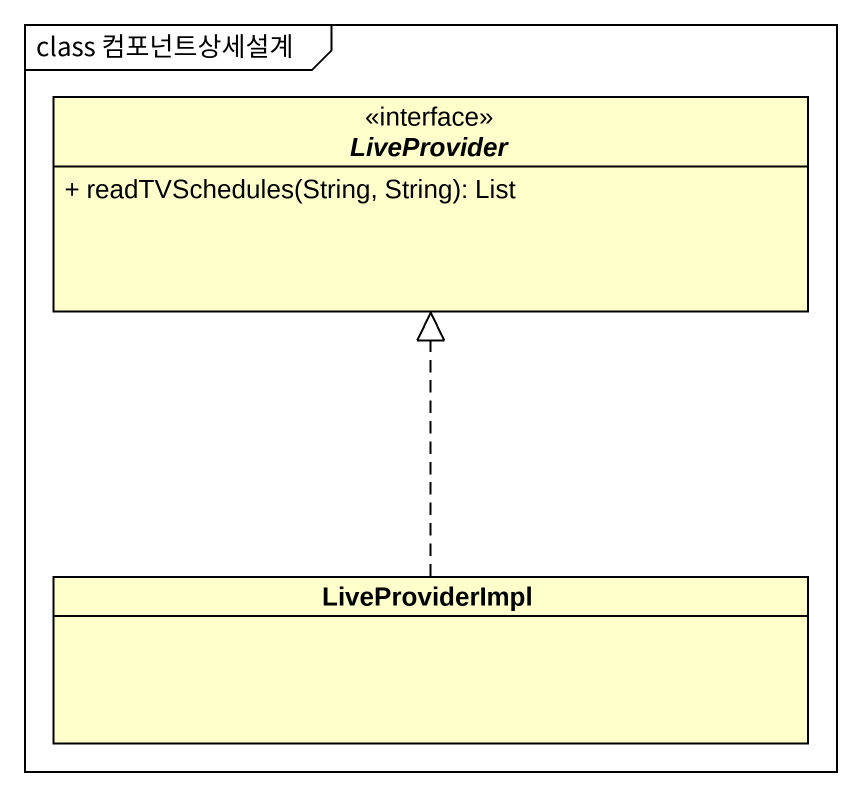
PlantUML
@startuml
mainframe class 컴포넌트상세설계
hide circle
hide empty members
skinparam classAttributeIconSize 0
interface LiveProvider <<interface>> {
  + readTVSchedules(String, String): List
}
class LiveProviderImpl
LiveProviderImpl .up.|> LiveProvider
@enduml
